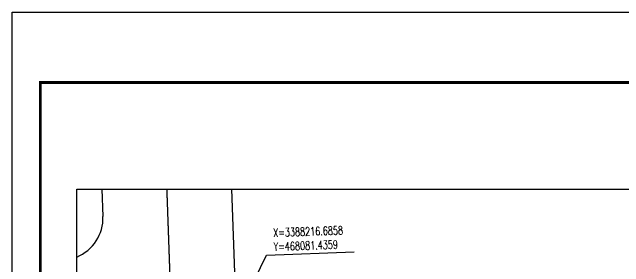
# Model space of a CAD drawing. Header units: millimetres. Extents: x 468001845 to 468595845, y 3387484553 to 3388325553.
# Drawn here: x 468001845 to 468219365, y 3388235009 to 3388325553 of the extents above; entities that cross this region are included whole.
import ezdxf

# ---------------------------------------------------------------- set-up
doc = ezdxf.new("R2010")
doc.units = ezdxf.units.MM
for name, pattern in [('10', [1, 0.5, 0.5]), ('ACAD_ISO04W100', [30.5, 24, -3, 0.5, -3]), ('CENTER', [2, 1.25, -0.25, 0.25, -0.25])]:
    doc.linetypes.add(name, pattern=pattern)
for name, color, linetype in [('AXIS', 3, 'Continuous'), ('DAOLU', 7, 'Continuous'), ('PUB_TITLE', 4, 'Continuous'), ('ROAD-XING', 1, 'CENTER'), ('TEXT', 7, 'Continuous')]:
    doc.layers.add(name, color=color, linetype=linetype)
doc.styles.add('HZ1', font='COMPLEX', dxfattribs={"width": 0.7, "bigfont": 'FS64F'})

msp = doc.modelspace()

# ---------------------------------------------------------------- linework, layer by layer
at = {"layer": 'AXIS'}
msp.add_lwpolyline([(468024799.3, 3388262599.3), (468572068.3, 3388262599.3), (468572068.3, 3387579084.4), (468024799.3, 3387579084.4)], close=True, dxfattribs=at)
at = {"layer": 'DAOLU'}
for p, q in [((468033772.6, 3388262599.3), (468034118.3, 3388252894.3)), ((468079801.7, 3388262599.3), (468081435.8, 3388216685.6)), ((468079802.5, 3388262599.3), (468092523.3, 3387905589.5))]:
    msp.add_line(p, q, dxfattribs=at)
msp.add_arc((468019126.3, 3388252360.1), 15000, 292.22227, 2.040089, dxfattribs=at)
msp.add_arc((468019126.3, 3388252360.1), 15000, 292.22227, 2.040089, dxfattribs=at)
at = {"layer": 'PUB_TITLE'}
msp.add_lwpolyline([(468001845, 3387484552.7), (468001845, 3388325552.7), (468595845, 3388325552.7), (468595845, 3387484552.7)], close=True, dxfattribs=at)
at = {"layer": 'PUB_TITLE', "const_width": 1000}
msp.add_lwpolyline([(468011845, 3387494552.7), (468585845, 3387494552.7), (468585845, 3388300552.7), (468011845, 3388300552.7)], close=True, dxfattribs=at)
at = {"layer": 'ROAD-XING', "linetype": 'ACAD_ISO04W100', "ltscale": 0.1}
msp.add_line((468056785.6, 3388262599.3), (468072080, 3387833240.3), dxfattribs=at)
at = {"layer": 'TEXT', "linetype": '10'}
msp.add_lwpolyline([(468081435.8, 3388216685.6), (468092253.1, 3388239166.1), (468123518.2, 3388240280.3)], dxfattribs=at)

# ---------------------------------------------------------------- texts
at = {"layer": 'TEXT', "linetype": '10', "insert": (468094622, 3388248626.1), "char_height": 3000, "width": 30000, "attachment_point": 1, "rotation": 2.041173, "style": 'HZ1'}
msp.add_mtext('\\A1;X=3388216.6858\\PY=468081.4359', dxfattribs=at)

doc.saveas('drawing.dxf')
